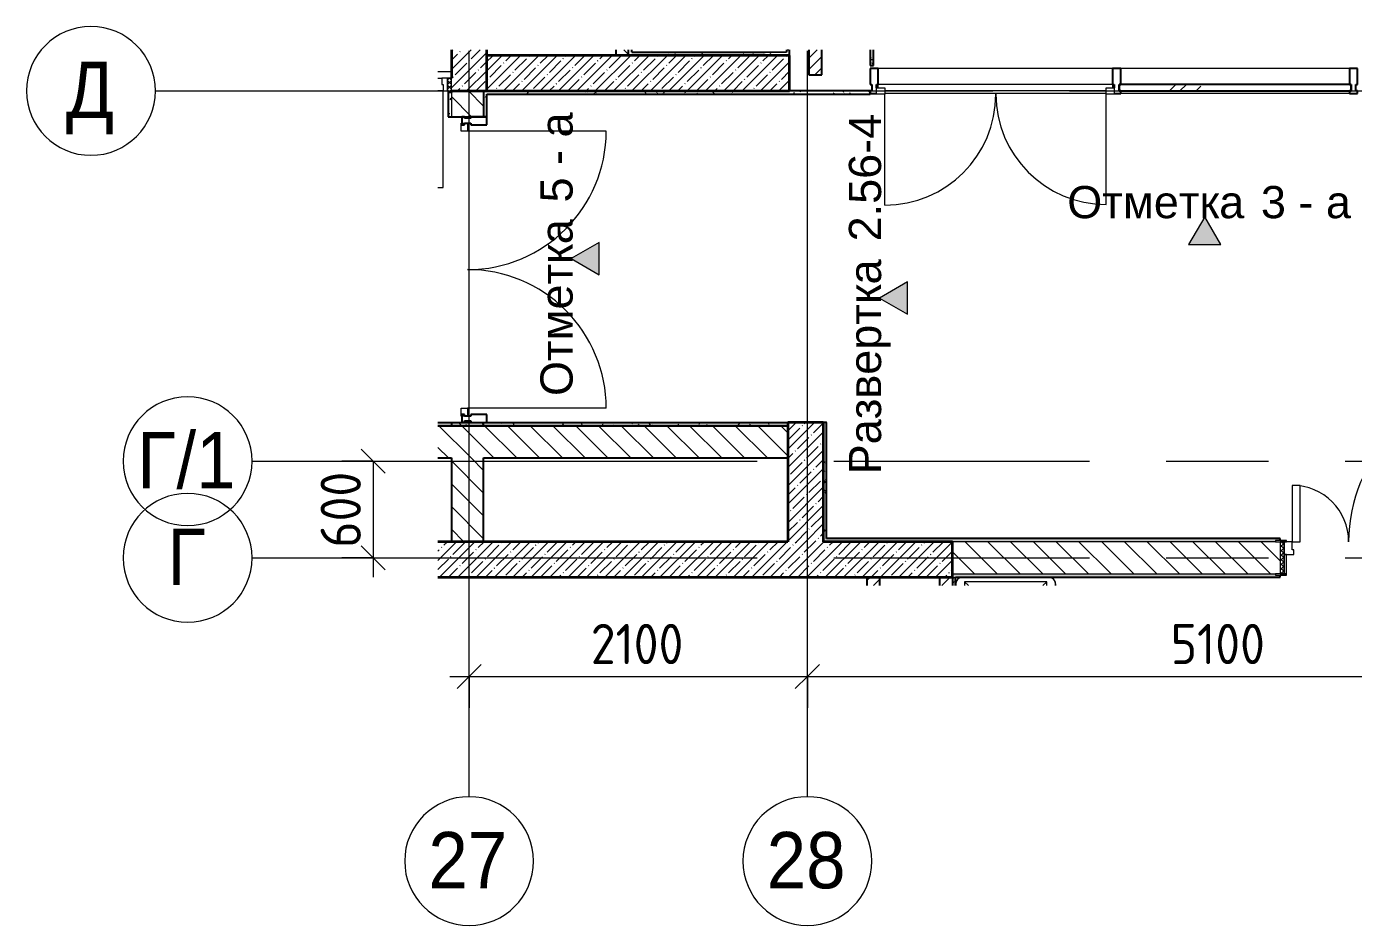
# Model space of a CAD drawing. Header units: millimetres. Extents: x 95863 to 181387, y -1987 to 13800.
# Drawn here: x 95863 to 104100, y 8216 to 13800 of the extents above; entities that cross this region are included whole.
import ezdxf

# ---------------------------------------------------------------- set-up
doc = ezdxf.new("R2010")
doc.units = ezdxf.units.MM
doc.linetypes.add('Осевая', pattern=[3175, 635, -476.25, 1587.5, -476.25])
for name, color, linetype, lineweight in [('A-ANNO-DIMS', 7, 'Continuous', 9), ('A-ANNO-DIMS-100', 7, 'Continuous', 9), ('A-DOOR', 7, 'Continuous', 9), ('A-DOOR-1', 7, 'Continuous', 13), ('A-DOOR-FRAM', 7, 'Continuous', 13), ('A-DOOR-FRAM-1', 7, 'Continuous', 9), ('A-GLAZ-CURT', 7, 'Continuous', 9), ('A-GLAZ-CURT-1', 7, 'Continuous', 25), ('A-GLAZ-CWMG', 7, 'Continuous', 9), ('A-GLAZ-CWMG-1', 7, 'Continuous', 25), ('A-WALL-2', 7, 'Continuous', 9), ('G-ANNO-SYMB', 7, 'Continuous', 9), ('I-WALL', 7, 'Continuous', 9), ('Оси', 7, 'Continuous', 9), ('Оси-1', 7, 'Continuous', 20), ('Оси-2', 7, 'Осевая', 9)]:
    doc.layers.add(name, color=color, linetype=linetype, lineweight=lineweight)
for name, color, linetype, lineweight, true_color in [('A-WALL-1', 7, 'Continuous', 25, 0x3c3c3c), ('A-WALL-3', 7, 'Continuous', 35, 0x3c3c3c), ('A-WALL-FNSH-1', 7, 'Continuous', 13, 0x3c3c3c), ('I-FURN-1', 7, 'Continuous', 9, 0xf0f0f0)]:
    doc.layers.add(name, color=color, linetype=linetype, lineweight=lineweight, true_color=true_color)
doc.styles.add('Arial', font='arial.ttf', dxfattribs={"width": 0.9, "height": 350})
doc.styles.add('Arial_1', font='arial.ttf', dxfattribs={"height": 200})
doc.styles.add('ISOCPEUR', font='isocpeur.ttf', dxfattribs={"width": 0.9, "height": 250})
doc.dimstyles.new('ISO-2_5_0_9К_БОЛЬШОЙ', dxfattribs={"dimscale": 304.8, "dimtxt": 248.995294, "dimasz": 0.492126, "dimexe": 0.393701, "dimexo": 0.984252, "dimgap": 0, "dimtad": 1, "dimdec": 0, "dimrnd": 10, "dimzin": 0, "dimdsep": 46, "dimtxsty": 'ISOCPEUR', "dimblk1": 'OBLIQUE', "dimblk2": 'OBLIQUE', "dimsah": 1, "dimcen": 0.09, "dimdle": 0.393701, "dimazin": 0, "dimtfac": 1, "dimtdec": 4, "dimtix": 1, "dimtmove": 0, "dimatfit": 3, "dimfxl": 1, "dimtvp": 1, "dimtolj": 1, "dimtzin": 0, "dimarcsym": 2})
pattern_1 = [(45, (0, 0), (-35.35534, 35.35534), [])]
pattern_2 = [(45, (0, 0), (-57.024626, 57.024626), []), (45, (57.025, 0), (-57.024626, 57.024626), [100.806, -20.161, 3.353, -16.808])]
pattern_3 = [(135, (0, 0), (-70.71068, -70.71068), [])]
pattern_4 = [(0, (0, 0), (121.92, 30.48), [10.058, -81.382, 10.058, -81.382, -487.68]), (0, (0, 0), (121.92, 30.48), [-182.88, 10.058, -172.822, 10.058, -81.382, -213.36]), (0, (0, 0), (121.92, 30.48), [-457.2, 10.058, -50.902, 10.058, -142.342]), (120, (45.72, 15.24), (-87.356454, 90.345817), [10.058, -81.382, 10.058, -81.382, -487.68]), (120, (45.72, 15.24), (-87.356454, 90.345817), [-182.88, 10.058, -172.822, 10.058, -81.382, -213.36]), (120, (45.72, 15.24), (-87.356454, 90.345817), [-457.2, 10.058, -50.902, 10.058, -142.342]), (240, (60.96, 76.2), (-34.563546, -120.825817), [10.058, -81.382, 10.058, -81.382, -487.68]), (240, (60.96, 76.2), (-34.563546, -120.825817), [-182.88, 10.058, -172.822, 10.058, -81.382, -213.36]), (240, (60.96, 76.2), (-34.563546, -120.825817), [-457.2, 10.058, -50.902, 10.058, -142.342])]

# ---------------------------------------------------------------- blocks, each defined once
blk = doc.blocks.new('110_Дверь_СКБ_2Ст - Д-6_л__ ДОО_Дв_1450x2100h_Дверь из раздевальной в коридор-25835678-План разверток пом_ 2_56_ Этаж 2')
at = {"layer": 'A-DOOR'}
h = blk.add_hatch(dxfattribs=at)
h.set_pattern_fill('FP_6', color=256, style=0, pattern_type=2)
h.set_pattern_definition([(135, (1576.41, 164.685), (-14.14214, -14.14214), []), (225, (1576.41, 164.685), (14.14214, -14.14214), [])])
h.paths.add_polyline_path([(737.5, -100), (737.5, 100), (712.5, 100), (712.5, -100)])
at = {"layer": 'A-DOOR-FRAM-1'}
h = blk.add_hatch(dxfattribs=at)
h.set_pattern_fill('FP_7', color=256, style=0, pattern_type=2)
h.set_pattern_definition([(45, (-546.384, 164.685), (-14.1421, 14.1421), []), (135, (-546.384, 164.685), (-14.1421, -14.1421), [])])
h.paths.add_polyline_path([(-687.5, -100), (-687.5, 100), (-712.5, 100), (-712.5, -100)])
at = {"layer": 'A-DOOR'}
for centre, radius, start, end in [((662.5, 100), 950, 90, 180), ((-637.5, 100), 350, 360, 90)]:
    blk.add_arc(centre, radius, start, end, dxfattribs=at)
at = {"layer": 'A-DOOR-1'}
for p, q in [((662.5, 1050), (612.5, 1050)), ((612.5, 1050), (612.5, 100)), ((662.5, 100), (662.5, 1050)), ((-637.5, 450), (-637.5, 100)), ((-587.5, 450), (-637.5, 450)), ((-587.5, 100), (-587.5, 450)), ((-637.5, 100), (-587.5, 100)), ((612.5, 100), (662.5, 100))]:
    blk.add_line(p, q, dxfattribs=at)
at = {"layer": 'A-DOOR-FRAM'}
for p, q in [((-672.5, 108), (-742.5, 108)), ((-742.5, 108), (-742.5, 100)), ((-742.5, 100), (-672.5, 100)), ((-687.5, 100), (-712.5, 100)), ((-712.5, 100), (-712.5, -100)), ((-637.5, 100), (-687.5, 100)), ((-687.5, 100), (-687.5, 20)), ((-687.5, -100), (-687.5, 100)), ((-672.5, 100), (-672.5, 108)), ((-637.5, 50), (-637.5, 100)), ((662.5, 100), (662.5, 50)), ((712.5, 100), (662.5, 100)), ((767.5, 108), (697.5, 108)), ((697.5, 108), (697.5, 100)), ((697.5, 100), (767.5, 100)), ((712.5, 20), (712.5, 100)), ((737.5, 100), (712.5, 100)), ((712.5, 100), (712.5, -100)), ((737.5, -100), (737.5, 100)), ((767.5, 100), (767.5, 108)), ((-687.5, 20), (-627.5, 20)), ((-672.5, 20), (-687.5, 20)), ((-687.5, 20), (-687.5, -100)), ((-672.5, -100), (-672.5, 20)), ((-627.5, 50), (-637.5, 50)), ((-627.5, 20), (-627.5, 50)), ((662.5, 50), (652.5, 50)), ((652.5, 50), (652.5, 20)), ((652.5, 20), (712.5, 20)), ((712.5, 20), (697.5, 20)), ((697.5, 20), (697.5, -100)), ((712.5, -100), (712.5, 20)), ((-672.5, -100), (-742.5, -100)), ((-742.5, -100), (-742.5, -108)), ((-742.5, -108), (-672.5, -108)), ((-712.5, -100), (-687.5, -100)), ((-687.5, -100), (-672.5, -100)), ((-672.5, -108), (-672.5, -100)), ((697.5, -100), (712.5, -100)), ((767.5, -100), (697.5, -100)), ((697.5, -100), (697.5, -108)), ((697.5, -108), (767.5, -108)), ((712.5, -100), (737.5, -100)), ((767.5, -108), (767.5, -100))]:
    blk.add_line(p, q, dxfattribs=at)
blk = doc.blocks.new('110_Дверь_СКБ_1Ст - д-18 700x2100h_Технический шкаф ЭОМ и СС-23698042-План разверток пом_ 2_56_ Этаж 2')
at = {"layer": 'A-DOOR-FRAM-1'}
h = blk.add_hatch(dxfattribs=at)
h.set_pattern_fill('FP_9', color=256, style=0, pattern_type=2)
h.set_pattern_definition([(45, (-171.384, 124.685), (-14.1421, 14.1421), []), (135, (-171.384, 124.685), (-14.1421, -14.1421), [])])
h.paths.add_polyline_path([(-312.5, 60), (-337.5, 60), (-337.5, -20), (-312.5, -20)])
at = {"layer": 'A-DOOR'}
blk.add_arc((-287.5, 60), 600, 86.76097, 90, dxfattribs=at)
at = {"layer": 'A-DOOR-1'}
for p, q in [((-287.5, 660), (-287.5, 60)), ((-253.8, 660), (-287.5, 660)), ((-287.5, 60), (-253.8, 60))]:
    blk.add_line(p, q, dxfattribs=at)
at = {"layer": 'A-DOOR-FRAM'}
for p, q in [((-312.5, 60), (-337.5, 60)), ((-337.5, 60), (-337.5, -20)), ((-287.5, 60), (-312.5, 60)), ((-312.5, 60), (-312.5, -20)), ((-312.5, -20), (-312.5, 60)), ((-287.5, 20), (-287.5, 60)), ((-277.5, 20), (-287.5, 20)), ((-277.5, -20), (-277.5, 20)), ((-337.5, -20), (-312.5, -20)), ((-312.5, -20), (-277.5, -20))]:
    blk.add_line(p, q, dxfattribs=at)
at = {"layer": 'A-DOOR-FRAM-1'}
blk.add_line((-253.8, -20), (-277.5, -20), dxfattribs=at)
blk = doc.blocks.new('Bed - Small Sizes - 1_118-25585773-План разверток пом_ 2_56_ Этаж 2')
at = {"layer": 'I-FURN-1'}
for p, q in [((247.3, 0), (-292.7, 0)), ((-292.7, 0), (247.3, 0)), ((247.3, 0), (-292.7, 0)), ((-292.7, 0), (247.3, 0)), ((-332.7, -40), (-332.7, -49.7)), ((-332.7, -49.7), (-332.7, -40)), ((-332.7, -40), (-332.7, -49.7)), ((-332.7, -49.7), (-332.7, -40)), ((-277.5, -26.2), (-253.4, -49.7)), ((232.5, -26.2), (-277.5, -26.2)), ((-277.5, -26.2), (-277.5, -49.7)), ((232.5, -26.2), (-277.5, -26.2)), ((-277.5, -26.2), (-277.5, -49.7)), ((232.5, -26.2), (208.1, -49.7)), ((232.5, -49.7), (232.5, -26.2)), ((232.5, -49.7), (232.5, -26.2)), ((287.3, -49.7), (287.3, -40)), ((287.3, -40), (287.3, -49.7)), ((287.3, -49.7), (287.3, -40)), ((287.3, -40), (287.3, -49.7))]:
    blk.add_line(p, q, dxfattribs=at)
for centre, start, end in [((-292.7, -40), 90, 180), ((-292.7, -40), 90, 180), ((247.3, -40), 360, 90), ((247.3, -40), 75, 90), ((-292.7, -40), 90, 180), ((-292.7, -40), 165, 180), ((-292.7, -40), 135, 165), ((-292.7, -40), 90, 135), ((247.3, -40), 0, 90), ((247.3, -40), 0, 90), ((247.3, -40), 60, 75), ((247.3, -40), 0, 60)]:
    blk.add_arc(centre, 40, start, end, dxfattribs=at)
blk = doc.blocks.new('Дверь_Витражная_остекление_ - ВВ-7 остекление-32349468-План разверток пом_ 2_56_ Этаж 2')
at = {"layer": 'A-DOOR'}
for p, q in [((-860, -880), (-860, -20)), ((860, -880), (860, -20))]:
    blk.add_line(p, q, dxfattribs=at)
for centre, start, end in [((-860, -20), 270, 0), ((860, -20), 180, 270)]:
    blk.add_arc(centre, 860, start, end, dxfattribs=at)
at = {"layer": 'A-DOOR-1'}
for p, q in [((-910, 20), (-860, 20)), ((-910, -20), (-910, 20)), ((-860, 20), (-860, -20)), ((860, 20), (910, 20)), ((860, -20), (860, 20)), ((910, 20), (910, -20)), ((-860, -20), (-910, -20)), ((910, -20), (860, -20))]:
    blk.add_line(p, q, dxfattribs=at)
blk = doc.blocks.new('Прямоугольный импост - Импост структурный с накладкой - 160мм Темный-32310142-План разверток пом_ 2_56_ Этаж 2')
at = {"layer": 'A-GLAZ-CWMG-1'}
for p, q in [((-50, 0), (-50, 17)), ((-50, 17), (0, 17)), ((-40, 0), (-50, 0)), ((-40, -40), (-40, 0)), ((0, 0), (-10, 0)), ((-10, 0), (-10, -40)), ((0, 17), (0, 0)), ((-50, -140), (-50, -40)), ((-50, -40), (-40, -40)), ((-10, -40), (0, -40)), ((0, -40), (0, -140)), ((0, -140), (-50, -140))]:
    blk.add_line(p, q, dxfattribs=at)
blk = doc.blocks.new('Прямоугольный импост - Импост структурный с накладкой - 160мм Темный-32348142-План разверток пом_ 2_56_ Этаж 2')
at = {"layer": 'A-GLAZ-CWMG-1'}
for p, q in [((0, 17), (-50, 17)), ((-50, 17), (-50, 0)), ((-50, 0), (-40, 0)), ((-40, 0), (-40, -40)), ((-10, -40), (-10, 0)), ((-10, 0), (0, 0)), ((0, 0), (0, 17)), ((-40, -40), (-50, -40)), ((-50, -40), (-50, -140)), ((0, -40), (-10, -40)), ((0, -140), (0, -40)), ((-50, -140), (0, -140))]:
    blk.add_line(p, q, dxfattribs=at)
blk = doc.blocks.new('Дверь_Витражная_остекление_ - ВВ-22-32429667-План разверток пом_ 2_56_ Этаж 2')
at = {"layer": 'A-DOOR'}
for p, q in [((-687.5, -710), (-687.5, -20)), ((687.5, -705), (687.5, -20))]:
    blk.add_line(p, q, dxfattribs=at)
for centre, radius, start, end in [((-687.5, -20), 690, 270, 0), ((687.5, -20), 685, 180, 270)]:
    blk.add_arc(centre, radius, start, end, dxfattribs=at)
at = {"layer": 'A-DOOR-1'}
for p, q in [((-737.5, 20), (-687.5, 20)), ((-737.5, -20), (-737.5, 20)), ((-687.5, 20), (-687.5, -20)), ((687.5, 20), (737.5, 20)), ((687.5, -20), (687.5, 20)), ((737.5, 20), (737.5, -20)), ((-687.5, -20), (-737.5, -20)), ((737.5, -20), (687.5, -20))]:
    blk.add_line(p, q, dxfattribs=at)
blk = doc.blocks.new('Прямоугольный импост - Импост структурный с накладкой - 160мм Темный-30755595-План разверток пом_ 2_56_ Этаж 2')
at = {"layer": 'A-GLAZ-CWMG-1'}
for p, q in [((0, 17), (-40, 17)), ((-10, -40), (-10, 0)), ((-10, 0), (0, 0)), ((0, 0), (0, 17)), ((-40, -40), (-50, -40)), ((-50, -40), (-50, -140)), ((-40, -20), (-40, -40)), ((0, -40), (-10, -40)), ((0, -140), (0, -40)), ((-50, -140), (0, -140))]:
    blk.add_line(p, q, dxfattribs=at)
blk = doc.blocks.new('Прямоугольный импост - Импост структурный с накладкой - 160мм Темный-32427025-План разверток пом_ 2_56_ Этаж 2')
at = {"layer": 'A-GLAZ-CWMG'}
for p, q in [((102605, 13540), (101150, 13540)), ((101150, 13420), (101150, 13440)), ((102605, 13440), (101150, 13440)), ((102605, 13440), (102605, 13420)), ((102565, 13400), (101190, 13400)), ((102565, 13383), (101190, 13383))]:
    blk.add_line(p, q, dxfattribs=at)
blk = doc.blocks.new('Системная панель - Стекло - 40мм-32427252-План разверток пом_ 2_56_ Этаж 2')
at = {"layer": 'A-GLAZ-CURT'}
h = blk.add_hatch(dxfattribs=at)
h.set_pattern_fill('FP_14', color=256, style=0, pattern_type=2)
h.set_pattern_definition([(45, (-103465, -13300), (-282.8427, 282.8427), [200, -600]), (45, (-103665, -13400), (-282.8427, 282.8427), [600, -200]), (45, (-103265, -13500), (-282.8427, 282.8427), [200, -600])])
h.paths.add_polyline_path([(-720, 0), (720, 0), (720, 40), (-720, 40)])
at = {"layer": 'A-GLAZ-CURT-1'}
for p, q in [((720, 40), (-720, 40)), ((-720, 40), (-720, 0)), ((-720, 0), (720, 0)), ((720, 0), (720, 40))]:
    blk.add_line(p, q, dxfattribs=at)
blk = doc.blocks.new('Прямоугольный импост - Импост структурный с накладкой - 160мм Темный-32427244-План разверток пом_ 2_56_ Этаж 2')
at = {"layer": 'A-GLAZ-CWMG-1'}
for p, q in [((-15, 17), (25, 17)), ((25, 0), (15, 0)), ((15, 0), (15, -40)), ((25, 17), (25, 0)), ((-25, -140), (-25, -40)), ((-25, -40), (-15, -40)), ((-15, -40), (-15, -20)), ((15, -40), (25, -40)), ((25, -40), (25, -140)), ((25, -140), (-25, -140))]:
    blk.add_line(p, q, dxfattribs=at)
blk = doc.blocks.new('Прямоугольный импост - Импост структурный с накладкой - 160мм Темный-32427250-План разверток пом_ 2_56_ Этаж 2')
at = {"layer": 'A-GLAZ-CWMG'}
for p, q in [((104075, 13540), (102655, 13540)), ((104075, 13383), (102655, 13383))]:
    blk.add_line(p, q, dxfattribs=at)
blk = doc.blocks.new('Прямоугольный импост - Импост структурный с накладкой - 160мм Темный-30755591-План разверток пом_ 2_56_ Этаж 2')
at = {"layer": 'A-GLAZ-CWMG-1'}
for p, q in [((-25, 0), (-25, 17)), ((-25, 17), (25, 17)), ((-15, 0), (-25, 0)), ((-15, -40), (-15, 0)), ((25, 0), (15, 0)), ((15, 0), (15, -40)), ((25, 17), (25, 0)), ((-25, -140), (-25, -40)), ((-25, -40), (-15, -40)), ((15, -40), (25, -40)), ((25, -40), (25, -140)), ((25, -140), (-25, -140))]:
    blk.add_line(p, q, dxfattribs=at)
blk = doc.blocks.new('Ось сетки - D8-29747960-План разверток пом_ 2_56_ Этаж 2')
at = {"layer": 'Оси-1'}
for start, end in [(360, 180), (180, 360)]:
    blk.add_arc((0, 0), 4, start, end, dxfattribs=at)
blk = doc.blocks.new('Фасад - Марка фасада_Указатель-25386507-План разверток пом_ 2_56_ Этаж 2')
at = {"layer": 'G-ANNO-SYMB'}
blk.add_hatch(color=256, dxfattribs=at).paths.add_polyline_path([(-1, 0), (0, 1.732), (1, 0), (0, 0)])
for p, q in [((0, 1.732), (-1, 0)), ((1, 0), (0, 1.732)), ((-1, 0), (0, 0)), ((0, 0), (1, 0))]:
    blk.add_line(p, q, dxfattribs=at)
blk = doc.blocks.new('DIMBLOCK1-План разверток пом_ 2_56_ Этаж 2')
at = {"layer": 'A-ANNO-DIMS-100', "lineweight": 20}
for p, q in [((98014.8, 11100), (97939.8, 11175)), ((98014.8, 11100), (98089.8, 11025)), ((98014.8, 10500), (97939.8, 10575)), ((98014.8, 10500), (98089.8, 10425))]:
    blk.add_line(p, q, dxfattribs=at)
at = {"layer": 'A-ANNO-DIMS-100'}
for p, q in [((97820.9, 11100), (98134.8, 11100)), ((98014.8, 11100), (97820.9, 11100)), ((98014.8, 11100), (98014.8, 10380)), ((97820.9, 10500), (98134.8, 10500)), ((98014.8, 10500), (97820.9, 10500))]:
    blk.add_line(p, q, dxfattribs=at)
at = {"layer": 'A-ANNO-DIMS-100', "color": 0, "insert": (97688.2, 10563), "char_height": 250, "width": 568.858, "attachment_point": 1, "rotation": 90, "line_spacing_factor": 1.149209, "style": 'ISOCPEUR'}
blk.add_mtext('600', dxfattribs=at)
blk = doc.blocks.new('_Oblique')
at = {"color": 0, "linetype": 'ByBlock', "lineweight": -2}
blk.add_line((-0.5, -0.5), (0.5, 0.5), dxfattribs=at)
blk = doc.blocks.new('DIMBLOCK2-План разверток пом_ 2_56_ Этаж 2')
at = {"layer": 'A-ANNO-DIMS-100'}
for p, q in [((98610, 9569.2), (98610, 9883.1)), ((100710, 9569.2), (100710, 9883.1)), ((98490, 9763.1), (100710, 9763.1)), ((98610, 9763.1), (98610, 9569.2)), ((100710, 9763.1), (100710, 9569.2))]:
    blk.add_line(p, q, dxfattribs=at)
at = {"layer": 'A-ANNO-DIMS-100', "lineweight": 20}
for p, q in [((98610, 9763.1), (98685, 9838.1)), ((100710, 9763.1), (100785, 9838.1)), ((98610, 9763.1), (98535, 9688.1)), ((100710, 9763.1), (100635, 9688.1))]:
    blk.add_line(p, q, dxfattribs=at)
at = {"layer": 'A-ANNO-DIMS-100', "color": 0, "insert": (99365.5, 10089.7), "char_height": 250, "width": 706.764, "attachment_point": 1, "line_spacing_factor": 1.149209, "style": 'ISOCPEUR'}
blk.add_mtext('2100', dxfattribs=at)
blk = doc.blocks.new('DIMBLOCK3-План разверток пом_ 2_56_ Этаж 2')
at = {"layer": 'A-ANNO-DIMS-100'}
for p, q in [((100710, 9569.2), (100710, 9883.1)), ((105810, 9569.2), (105810, 9883.1)), ((100710, 9763.1), (105810, 9763.1)), ((100710, 9763.1), (100710, 9569.2)), ((105810, 9763.1), (105810, 9569.2))]:
    blk.add_line(p, q, dxfattribs=at)
at = {"layer": 'A-ANNO-DIMS-100', "lineweight": 20}
for p, q in [((100710, 9763.1), (100785, 9838.1)), ((105810, 9763.1), (105885, 9838.1)), ((100710, 9763.1), (100635, 9688.1)), ((105810, 9763.1), (105735, 9688.1))]:
    blk.add_line(p, q, dxfattribs=at)
at = {"layer": 'A-ANNO-DIMS-100', "color": 0, "insert": (102965.5, 10089.7), "char_height": 250, "width": 706.764, "attachment_point": 1, "line_spacing_factor": 1.149209, "style": 'ISOCPEUR'}
blk.add_mtext('5100', dxfattribs=at)

msp = doc.modelspace()

# ---------------------------------------------------------------- hatches: boundary and pattern name
at = {"layer": 'I-WALL'}
h = msp.add_hatch(dxfattribs=at)
h.set_pattern_fill('FP_3', color=256, style=0, pattern_type=2)
h.set_pattern_definition(pattern_2)
h.paths.add_polyline_path([(98720, 13400), (98720, 13655.7135), (98500, 13655.7135), (98500, 13400)])
h = msp.add_hatch(dxfattribs=at)
h.set_pattern_fill('FP_3', color=256, style=0, pattern_type=2)
h.set_pattern_definition(pattern_2)
h.paths.add_polyline_path([(100600, 13400), (100600, 13620), (98720, 13620), (98720, 13400), (100580, 13400)])
h = msp.add_hatch(dxfattribs=at)
h.set_pattern_fill('FP_8', color=256, style=0, pattern_type=2)
h.set_pattern_definition([(135, (0, 0), (-75.43415, -75.43415), [106.68, -17.78, 3.556, -17.78]), (135, (0, 75.39), (-75.43415, -75.43415), []), (50, (0, 0), (127.52922, -11.15758), [13.335, -146.685]), (355, (0, 0), (-24.66966, 133.74002), [10.668, -117.348]), (100.451, (10.63, -0.93), (102.85973, 122.58178), [11.333, -124.663]), (46.184, (0, 35.56), (189.75516, -29.43036), [20.002, -220.027]), (96.636, (15.81, 33.1), (166.1822, 173.1996), [17, -186.995]), (351.184, (0, 35.56), (166.18393, 173.19757), [16.002, -176.022]), (21, (17.78, 26.67), (106.13027, -71.58603), [13.335, -146.685]), (326, (17.78, 26.67), (43.26188, 128.93175), [10.668, -117.348]), (71.451, (26.62, 20.7), (149.39198, 57.34505), [11.333, -124.663]), (37.5, (0, 0), (2.162228, 59.188357), [3.353, -112.573, 3.353, -115.773, -117.792]), (37.5, (0, 0), (2.162228, 59.188357), [-235.052, 3.353, -114.44]), (7.5, (0, 0), (46.773857, 70.126152), [3.353, -64.567, 3.353, -109.906, -44.894]), (7.5, (0, 0), (46.773857, 70.126152), [-181.178, 3.353, -41.542]), (327.5, (-39.65, 0), (94.913671, -4.010093), [3.353, -41.097, 3.353, -135.331, -184.023]), (327.5, (-39.65, 0), (94.913671, -4.010093), [-183.134, 3.353, -180.67]), (317.5, (-57.43, 0), (103.69057, 17.79882), [3.353, -54.432, 3.353, -88.748, -130.683]), (317.5, (-57.43, 0), (103.69057, 17.79882), [-149.885, 3.353, -127.33])])
h.paths.add_polyline_path([(99600, 13620), (99600, 13655.7135), (99520, 13655.7135), (99520, 13620)])
h = msp.add_hatch(dxfattribs=at)
h.set_pattern_fill('FP_10', color=256, style=0, pattern_type=2)
h.set_pattern_definition(pattern_4)
h.paths.add_polyline_path([(99620, 13620), (99619.2858, 13655.7135), (99600, 13655.7135), (99600, 13620)])
h = msp.add_hatch(dxfattribs=at)
h.set_pattern_fill('FP_10', color=256, style=0, pattern_type=2)
h.set_pattern_definition(pattern_4)
h.paths.add_polyline_path([(100580, 13620), (100580, 13640), (99620, 13640), (99620, 13620), (100447.4557, 13620)])
h = msp.add_hatch(dxfattribs=at)
h.set_pattern_fill('FP_10', color=256, style=0, pattern_type=2)
h.set_pattern_definition(pattern_4)
h.paths.add_polyline_path([(100600, 13620), (100600, 13655.7135), (100580, 13655.7135), (100580, 13620)])
h = msp.add_hatch(dxfattribs=at)
h.set_pattern_fill('FP_2', color=256, style=0, pattern_type=2)
h.set_pattern_definition(pattern_1)
h.paths.add_polyline_path([(100720, 13500), (100800, 13500), (100800, 13655.7135), (100720, 13655.7135)])
h = msp.add_hatch(dxfattribs=at)
h.set_pattern_fill('FP_10', color=256, style=0, pattern_type=2)
h.set_pattern_definition(pattern_4)
h.paths.add_polyline_path([(101120, 13557), (101120, 13655.7135), (101100, 13655.7135), (101100, 13557)])
h = msp.add_hatch(dxfattribs=at)
h.set_pattern_fill('FP_10', color=256, style=0, pattern_type=2)
h.set_pattern_definition(pattern_4)
h.paths.add_polyline_path([(98500, 13239.9998), (98500, 13390), (98480, 13390), (98480, 13239.9998)])
h = msp.add_hatch(dxfattribs=at)
h.set_pattern_fill('FP_1', color=256, style=0, pattern_type=2)
h.set_pattern_definition(pattern_3)
h.paths.add_polyline_path([(98700, 11320), (98700, 11339.9998), (98500, 11339.9998), (98500, 11320)])
h.paths.add_polyline_path([(98500, 13239.9998), (98700, 13239.9998), (98700, 13400), (98500, 13400), (98500, 13390)])
h = msp.add_hatch(dxfattribs=at)
h.set_pattern_fill('FP_10', color=256, style=0, pattern_type=2)
h.set_pattern_definition(pattern_4)
h.paths.add_polyline_path([(98720, 13239.9998), (98720, 13400), (98700, 13400), (98700, 13239.9998)])
h = msp.add_hatch(dxfattribs=at)
h.set_pattern_fill('FP_10', color=256, style=0, pattern_type=2)
h.set_pattern_definition(pattern_4)
h.paths.add_polyline_path([(101100, 13380), (101100, 13400), (98720, 13400), (98720, 13380), (99917.4213, 13380)])
h = msp.add_hatch(dxfattribs=at)
h.set_pattern_fill('FP_10', color=256, style=0, pattern_type=2)
h.set_pattern_definition(pattern_4)
h.paths.add_polyline_path([(100588.9999, 11319.9998), (100588.9999, 11339.9998), (98416.2529, 11339.9998), (98416.2529, 11319.9998)])
h = msp.add_hatch(dxfattribs=at)
h.set_pattern_fill('FP_1', color=256, style=0, pattern_type=2)
h.set_pattern_definition(pattern_3)
h.paths.add_polyline_path([(100588.9999, 11120), (100588.9999, 11320), (98416.2529, 11320), (98416.2529, 11120), (98700, 11120)])
h = msp.add_hatch(dxfattribs=at)
h.set_pattern_fill('FP_3', color=256, style=0, pattern_type=2)
h.set_pattern_definition(pattern_2)
h.paths.add_polyline_path([(100588.9999, 10600), (100808.9999, 10600), (100808.9999, 11339.9998), (100588.9999, 11339.9998), (100588.9999, 11319.9998)])
h = msp.add_hatch(dxfattribs=at)
h.set_pattern_fill('FP_10', color=256, style=0, pattern_type=2)
h.set_pattern_definition(pattern_4)
h.paths.add_polyline_path([(100828.9999, 10620), (100828.9999, 11339.9998), (100808.9999, 11339.9998), (100808.9999, 10620)])
h = msp.add_hatch(dxfattribs=at)
h.set_pattern_fill('FP_1', color=256, style=0, pattern_type=2)
h.set_pattern_definition(pattern_3)
h.paths.add_polyline_path([(98700, 10600), (98700, 11120), (98500, 11120), (98500, 10600)])
h = msp.add_hatch(dxfattribs=at)
h.set_pattern_fill('FP_3', color=256, style=0, pattern_type=2)
h.set_pattern_definition(pattern_2)
h.paths.add_polyline_path([(101418.5898, 10380), (101610, 10380), (101610, 10600), (98416.2529, 10600), (98416.2529, 10380)])
h = msp.add_hatch(dxfattribs=at)
h.set_pattern_fill('FP_10', color=256, style=0, pattern_type=2)
h.set_pattern_definition(pattern_4)
h.paths.add_polyline_path([(120933.7793, 10600), (121190, 10600), (121189, 10620), (111180, 10620), (111180, 10608), (111210, 10608), (111210, 10600), (119432.6109, 10600)])
h.paths.add_polyline_path([(110200, 10600), (110200, 10608), (110230, 10608), (110230, 10620), (109104.9999, 10620), (109104.9999, 10608), (109159.9999, 10608), (109159.9999, 10600)])
h.paths.add_polyline_path([(107130, 10600), (107649.9999, 10600), (107649.9999, 10608), (107704.9999, 10608), (107704.9999, 10620), (105095, 10620), (105095, 10608), (105125, 10608), (105125, 10600)])
h.paths.add_polyline_path([(102919.7582, 10600), (103615, 10600), (103615, 10608), (103645, 10608), (103645, 10620), (100808.9999, 10620), (100808.9999, 10600), (101610, 10600)])
h = msp.add_hatch(dxfattribs=at)
h.set_pattern_fill('FP_1', color=256, style=0, pattern_type=2)
h.set_pattern_definition(pattern_3)
h.paths.add_polyline_path([(107110, 10400), (107130, 10400), (107130, 10600), (105095, 10600), (105095, 10400), (105125, 10400)])
h.paths.add_polyline_path([(103615, 10400), (103645, 10400), (103645, 10600), (101610, 10600), (101610, 10400), (102919.7582, 10400)])
h = msp.add_hatch(dxfattribs=at)
h.set_pattern_fill('FP_2', color=256, style=0, pattern_type=2)
h.set_pattern_definition(pattern_1)
h.paths.add_polyline_path([(101160.0001, 10328.2569), (101160.0001, 10380), (101080.0001, 10380), (101080.0001, 10328.2569)])
h = msp.add_hatch(dxfattribs=at)
h.set_pattern_fill('FP_2', color=256, style=0, pattern_type=2)
h.set_pattern_definition(pattern_1)
h.paths.add_polyline_path([(101610, 10328.2569), (101610, 10380), (101530, 10380), (101530, 10328.2569)])
h = msp.add_hatch(dxfattribs=at)
h.set_pattern_fill('FP_10', color=256, style=0, pattern_type=2)
h.set_pattern_definition(pattern_4)
h.paths.add_polyline_path([(107110, 10380), (107110, 10400), (105125, 10400), (105125, 10392), (105095, 10392), (105095, 10380), (105125, 10380)])
h.paths.add_polyline_path([(102919.7582, 10380), (103645, 10380), (103645, 10392), (103615, 10392), (103615, 10400), (101610, 10400), (101610, 10380), (101630, 10380)])
h = msp.add_hatch(dxfattribs=at)
h.set_pattern_fill('FP_10', color=256, style=0, pattern_type=2)
h.set_pattern_definition(pattern_4)
h.paths.add_polyline_path([(101630, 10328.2569), (101630, 10380), (101610, 10380), (101610, 10328.2569)])

# ---------------------------------------------------------------- linework, layer by layer
at = {"layer": 'A-WALL-1'}
for p, q in [((99520, 13655.7135), (99520, 13620)), ((99600, 13620), (99600, 13655.7135)), ((99620, 13640), (99620, 13655.7135)), ((99620, 13640), (100447.4557, 13640)), ((100580, 13655.7135), (100580, 13640)), ((100600, 13620), (100600, 13655.7135)), ((100720, 13655.7135), (100720, 13500)), ((100800, 13500), (100800, 13655.7135)), ((101100, 13655.7135), (101100, 13557)), ((101120, 13557), (101120, 13655.7135)), ((101100, 13557), (101120, 13557)), ((100720, 13500), (100800, 13500)), ((98480, 13390), (98480, 13239.9998)), ((98500, 13390), (98480, 13390)), ((98500, 13400), (98500, 13390)), ((98700, 13400), (98700, 13239.9998)), ((98720, 13400), (98700, 13400)), ((98720, 13239.9998), (98720, 13380)), ((98720, 13380), (101100, 13380)), ((101100, 13400), (100600, 13400)), ((101100, 13380), (101100, 13400)), ((98480, 13239.9998), (98720, 13239.9998)), ((98416.2529, 11339.9998), (100588.9999, 11339.9998)), ((100588.9999, 11320), (98416.2529, 11320)), ((98416.2529, 11319.9998), (100588.9999, 11319.9998)), ((98500, 11339.9998), (98500, 11320)), ((98700, 11320), (98700, 11339.9998)), ((100828.9999, 11339.9998), (100808.9999, 11339.9998)), ((100828.9999, 10620), (100828.9999, 11339.9998)), ((98416.2529, 11120), (98500, 11120)), ((98500, 11120), (98500, 10600)), ((98700, 10600), (98700, 11120)), ((98700, 11120), (100588.9999, 11120)), ((103645, 10620), (100828.9999, 10620)), ((103645, 10608), (103645, 10620)), ((101080.0001, 10380), (101080.0001, 10328.2569)), ((101160.0001, 10328.2569), (101160.0001, 10380)), ((101530, 10380), (101530, 10328.2569)), ((101610, 10380), (101610, 10328.2569)), ((101630, 10380), (103645, 10380)), ((101630, 10328.2569), (101630, 10380)), ((103645, 10380), (103645, 10392))]:
    msp.add_line(p, q, dxfattribs=at)
at = {"layer": 'A-WALL-2'}
for p, q in [((98500, 13390), (98500, 13239.9998)), ((103615, 10600), (101610, 10600)), ((101610, 10400), (103615, 10400))]:
    msp.add_line(p, q, dxfattribs=at)
at = {"layer": 'A-WALL-3'}
for p, q in [((98500, 13655.7135), (98500, 13480)), ((98720, 13400), (98720, 13655.7135)), ((100600, 13620), (98720, 13620)), ((100600, 13400), (100600, 13620)), ((98500, 13400), (98720, 13400)), ((98720, 13400), (100600, 13400)), ((100588.9999, 11339.9998), (100588.9999, 10600)), ((100808.9999, 11339.9998), (100588.9999, 11339.9998)), ((100808.9999, 11339.9998), (100808.9999, 10600)), ((100588.9999, 10600), (98416.2529, 10600)), ((101610, 10600), (100808.9999, 10600)), ((101610, 10380), (101610, 10600)), ((98416.2529, 10380), (101610, 10380))]:
    msp.add_line(p, q, dxfattribs=at)
at = {"layer": 'A-WALL-FNSH-1'}
for p, q in [((99621, 13641), (99621, 13655.7135)), ((100579, 13641), (99621, 13641)), ((100447.4557, 13640), (100580, 13640)), ((100579, 13655.7135), (100579, 13641)), ((101121, 13557), (101121, 13655.7135)), ((101120, 13557), (101121, 13557)), ((98479, 13400), (98479, 13239.9998)), ((98480, 13399), (98490, 13399)), ((98480, 13390), (98480, 13399)), ((98490, 13399), (98490, 13400)), ((98721, 13239.9998), (98721, 13379)), ((98721, 13379), (101100, 13379)), ((101100, 13379), (101100, 13380)), ((98479, 13239.9998), (98480, 13239.9998)), ((98720, 13239.9998), (98721, 13239.9998)), ((98479, 11340.9998), (98416.2529, 11340.9998)), ((98479, 11339.9998), (98479, 11340.9998)), ((100829.9999, 11340.9998), (98721, 11340.9998)), ((98721, 11340.9998), (98721, 11339.9998)), ((100829.9999, 10620), (100829.9999, 11340.9998)), ((103645, 10621), (100828.9999, 10621)), ((103645, 10620), (103645, 10621)), ((103645, 10379), (103645, 10380)), ((101631, 10379), (103645, 10379)), ((101631, 10328.2569), (101631, 10379))]:
    msp.add_line(p, q, dxfattribs=at)
at = {"layer": 'I-WALL'}
for p, q in [((98416.2529, 13520), (98500, 13520)), ((98479, 13399), (98450, 13399))]:
    msp.add_line(p, q, dxfattribs=at)
at = {"layer": 'Оси'}
for p, q in [((98610, 11358.588), (98610, 13650)), ((100710, 11358.588), (100710, 13650)), ((96662.6118, 13400), (99162.6118, 13400)), ((98610, 9016.3761), (98610, 11307.788)), ((100710, 9016.3761), (100710, 11307.788)), ((97262.6118, 11100), (99762.6118, 11100)), ((97262.6118, 10500), (99762.6118, 10500))]:
    msp.add_line(p, q, dxfattribs=at)
at = {"layer": 'Оси-2'}
for p, q in [((99162.6118, 13400), (119339.1443, 13400)), ((98610, 11307.788), (98610, 11358.588)), ((100710, 11307.788), (100710, 11358.588)), ((99762.6118, 11100), (119939.1443, 11100)), ((99762.6118, 10500), (119939.1443, 10500))]:
    msp.add_line(p, q, dxfattribs=at)

# ---------------------------------------------------------------- block references
at = {"layer": 'A-DOOR'}
for name, p, rotation in [('110_Дверь_СКБ_1Ст - д-18 700x2100h_Технический шкаф ЭОМ и СС-23698042-План разверток пом_ 2_56_ Этаж 2', (98162.5, 13460), 180), ('Дверь_Витражная_остекление_ - ВВ-7 остекление-32349468-План разверток пом_ 2_56_ Этаж 2', (98581, 12289.9998), 89.99999999999993)]:
    msp.add_blockref(name, p, dxfattribs=dict(at, rotation=rotation))
for name, p in [('Дверь_Витражная_остекление_ - ВВ-22-32429667-План разверток пом_ 2_56_ Этаж 2', (101877.5, 13400)), ('110_Дверь_СКБ_2Ст - Д-6_л__ ДОО_Дв_1450x2100h_Дверь из раздевальной в коридор-25835678-План разверток пом_ 2_56_ Этаж 2', (104357.5, 10500))]:
    msp.add_blockref(name, p, dxfattribs=at)
at = {"layer": 'A-GLAZ-CURT'}
msp.add_blockref('Системная панель - Стекло - 40мм-32427252-План разверток пом_ 2_56_ Этаж 2', (103365, 13400), dxfattribs=at)
at = {"layer": 'A-GLAZ-CWMG'}
for name, p, rotation in [('Прямоугольный импост - Импост структурный с накладкой - 160мм Темный-30755595-План разверток пом_ 2_56_ Этаж 2', (101100, 13400), 180), ('Прямоугольный импост - Импост структурный с накладкой - 160мм Темный-32348142-План разверток пом_ 2_56_ Этаж 2', (98581, 13239.9998), 89.99999999999993)]:
    msp.add_blockref(name, p, dxfattribs=dict(at, rotation=rotation))
for name in ['Прямоугольный импост - Импост структурный с накладкой - 160мм Темный-32427025-План разверток пом_ 2_56_ Этаж 2', 'Прямоугольный импост - Импост структурный с накладкой - 160мм Темный-32427250-План разверток пом_ 2_56_ Этаж 2']:
    msp.add_blockref(name, (0, 0), dxfattribs=at)
at = {"layer": 'A-GLAZ-CWMG', "extrusion": (0, 0, -1)}
for name, p, rotation in [('Прямоугольный импост - Импост структурный с накладкой - 160мм Темный-32427244-План разверток пом_ 2_56_ Этаж 2', (-102630, 13400), 180), ('Прямоугольный импост - Импост структурный с накладкой - 160мм Темный-30755591-План разверток пом_ 2_56_ Этаж 2', (-104100, 13400), 180), ('Прямоугольный импост - Импост структурный с накладкой - 160мм Темный-32310142-План разверток пом_ 2_56_ Этаж 2', (-98581, 11339.9998), 270.0000000000001)]:
    msp.add_blockref(name, p, dxfattribs=dict(at, rotation=rotation))
at = {"layer": 'G-ANNO-SYMB', "xscale": 99.99999999999993, "yscale": 99.99999999999993, "zscale": 99.99999999999993}
msp.add_blockref('Фасад - Марка фасада_Указатель-25386507-План разверток пом_ 2_56_ Этаж 2', (103176.6946, 12445.6021), dxfattribs=at)
at = {"layer": 'G-ANNO-SYMB', "xscale": 99.99999999999993, "yscale": 99.99999999999993, "zscale": 99.99999999999993, "rotation": 89.99999999999962}
for p in [(99416.4546, 12358.4339), (101331.425, 12113.4952)]:
    msp.add_blockref('Фасад - Марка фасада_Указатель-25386507-План разверток пом_ 2_56_ Этаж 2', p, dxfattribs=at)
at = {"layer": 'I-FURN-1'}
msp.add_blockref('Bed - Small Sizes - 1_118-25585773-План разверток пом_ 2_56_ Этаж 2', (101963.5469, 10377.9081), dxfattribs=at)
at = {"layer": 'Оси-1', "xscale": 99.99999999999993, "yscale": 99.99999999999993, "zscale": 99.99999999999993, "rotation": 269.9999999999994}
for p in [(96262.6118, 13400), (96862.6118, 11100), (96862.6118, 10500)]:
    msp.add_blockref('Ось сетки - D8-29747960-План разверток пом_ 2_56_ Этаж 2', p, dxfattribs=at)
at = {"layer": 'Оси-1', "xscale": 99.99999999999993, "yscale": 99.99999999999993, "zscale": 99.99999999999993}
for p in [(98610, 8616.3761), (100710, 8616.3761)]:
    msp.add_blockref('Ось сетки - D8-29747960-План разверток пом_ 2_56_ Этаж 2', p, dxfattribs=at)

# ---------------------------------------------------------------- texts
at = {"layer": 'G-ANNO-SYMB', "char_height": 200, "attachment_point": 1, "rotation": 90, "style": 'Arial_1'}
for s, insert, width in [(' 5 - a', (99052.6299, 12629.6241), 785.65375), (' 2.56-4', (100967.6003, 12387.925), 1074.26125), ('Отметка', (99052.6299, 11505.1449), 1362.86875), ('Развертка', (100967.6003, 11018.7062), 1659.493125)]:
    msp.add_mtext(s, dxfattribs=dict(at, insert=insert, width=width))
at = {"layer": 'G-ANNO-SYMB', "char_height": 200, "attachment_point": 1, "style": 'Arial_1'}
for s, insert, width in [('Отметка', (102323.4056, 12809.4269), 1362.86875), (' 3 - a', (103447.8848, 12809.4269), 785.65375)]:
    msp.add_mtext(s, dxfattribs=dict(at, insert=insert, width=width))
at = {"layer": 'Оси', "char_height": 350, "attachment_point": 1, "style": 'Arial'}
for s, insert, width in [('\\fArial|b0|i0|c204|p34|;\\W.9;Д', (96107.1355, 13581.0389), 367.974562), ('/1', (96793.2636, 11281.0389), 454.556812), ('\\fArial|b0|i0|c204|p34|;\\W.9;Г', (96549.1855, 11281.0389), 295.822687), ('\\fArial|b0|i0|c204|p34|;\\W.9;Г', (96736.8355, 10681.0389), 295.822687), ('27', (98357.384, 8797.0227), 606.07575), ('28', (100457.384, 8797.0227), 606.07575)]:
    msp.add_mtext(s, dxfattribs=dict(at, insert=insert, width=width))

# ---------------------------------------------------------------- dimensions: what is measured, and where the dimension line sits
at = {"layer": 'A-ANNO-DIMS'}
dim = msp.add_linear_dim(base=(98014.7918, 10500), p1=(98120.8578, 11100), p2=(98120.8578, 10500), angle=90, dimstyle='ISO-2_5_0_9К_БОЛЬШОЙ', override={"dimpost": '<>', "dimfxl": 600}, dxfattribs=at)
dim.commit()
dim.dimension.update_dxf_attribs({"geometry": 'DIMBLOCK1-План разверток пом_ 2_56_ Этаж 2', "text_midpoint": (97889.7918, 10800)})
for base, p1, p2, override, picture, middle in [((100710, 9763.1147), (98610, 9869.1807), (100710, 9869.1807), {"dimpost": '<>', "dimfxl": 2100}, 'DIMBLOCK2-План разверток пом_ 2_56_ Этаж 2', (99660, 9888.1147)), ((105810, 9763.1147), (100710, 9869.1807), (105810, 9869.1807), {"dimpost": '<>', "dimfxl": 5100}, 'DIMBLOCK3-План разверток пом_ 2_56_ Этаж 2', (103260, 9888.1147))]:
    dim = msp.add_linear_dim(base=base, p1=p1, p2=p2, dimstyle='ISO-2_5_0_9К_БОЛЬШОЙ', override=override, dxfattribs=at)
    dim.commit()
    dim.dimension.update_dxf_attribs({"geometry": picture, "text_midpoint": middle})

doc.saveas('drawing.dxf')
